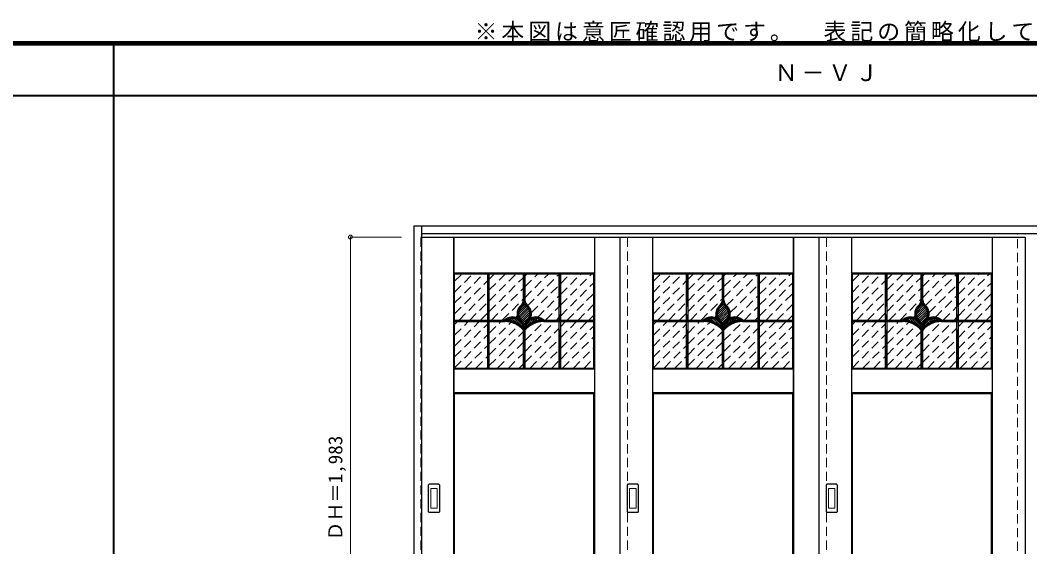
# Model space of a CAD drawing. Units: millimetres, scale not verified. Extents: x -6000 to 5700, y -4307 to 4260.
# Drawn here: x -267 to 3693, y 2193 to 4260 of the extents above; entities that cross this region are included whole.
import ezdxf
from ezdxf.enums import TextEntityAlignment as Align

# ---------------------------------------------------------------- set-up
doc = ezdxf.new("R2010")
doc.units = ezdxf.units.MM
doc.header["$LTSCALE"] = 30
doc.header["$PDMODE"] = 32
doc.header["$PDSIZE"] = 15
doc.linetypes.add('CHAIN1', pattern=[8, 5, -1, 1, -1])
doc.linetypes.add('DASHED1', pattern=[1.8, 1.2, -0.6])
for name, color, linetype, lineweight in [('0-2_扉', 3, 'Continuous', 25), ('0-3_仕上げ', 4, 'Continuous', 9), ('0-4_枠', 3, 'Continuous', 25), ('0-6_引手', 3, 'Continuous', 25), ('0-B_寸法', 7, 'Continuous', 9), ('0-C_ハッチ', 4, 'DASHED1', 9), ('F-1_枠', 6, 'Continuous', 40)]:
    doc.layers.add(name, color=color, linetype=linetype, lineweight=lineweight)
doc.layers.add('0-A_文字', color=7, linetype='Continuous')
doc.styles.add('ＭＳ ゴシック', font='')
doc.styles.get('ＭＳ ゴシック').set_extended_font_data('MS Gothic')

msp = doc.modelspace()

# ---------------------------------------------------------------- linework, layer by layer
at = {"layer": '0-2_扉'}
for p, q in [((1308, 3409), (3675, 3409)), ((2085, 3409), (2085, 1426)), ((2865, 3409), (2865, 1426)), ((3675, 3409), (3675, 1426))]:
    msp.add_line(p, q, dxfattribs=at)
at = {"layer": '0-2_扉', "color": 4, "linetype": 'DASHED1', "lineweight": 9}
for p, q in [((2115, 1426), (2115, 3409)), ((2895, 1426), (2895, 3409))]:
    msp.add_line(p, q, dxfattribs=at)
msp.add_lwpolyline([(1308, 1426), (1305, 1426), (1305, 3409), (1308, 3409)], dxfattribs=at)
at = {"layer": '0-3_仕上げ', "color": 7, "lineweight": 18}
for p, q in [((1433, 1426), (1433, 3409)), ((1434, 3268), (1434, 3409)), ((1435, 3269), (1435, 3409)), ((1985, 3269), (1985, 3409)), ((1986, 3268), (1986, 3409)), ((1987, 1426), (1987, 3409)), ((2213, 1426), (2213, 3409)), ((2214, 3268), (2214, 3409)), ((2215, 3269), (2215, 3409)), ((2765, 3269), (2765, 3409)), ((2766, 3268), (2766, 3409)), ((2767, 1426), (2767, 3409)), ((2993, 1426), (2993, 3409)), ((2994, 3268), (2994, 3409)), ((2995, 3269), (2995, 3409)), ((3545, 3269), (3545, 3409)), ((3546, 3268), (3546, 3409)), ((3547, 1426), (3547, 3409)), ((1435, 3269), (1985, 3269)), ((1983, 3265), (1986, 3268)), ((1985, 3269), (1986, 3268)), ((2215, 3269), (2765, 3269)), ((2763, 3265), (2766, 3268)), ((2765, 3269), (2766, 3268)), ((2995, 3269), (3545, 3269)), ((3543, 3265), (3546, 3268)), ((3545, 3269), (3546, 3268)), ((1434, 2892), (1437, 2895)), ((1434, 2892), (1435, 2891)), ((1434, 2892), (1434, 2798)), ((1435, 2799), (1435, 2891)), ((1435, 2891), (1985, 2891)), ((1985, 2799), (1985, 2891)), ((1986, 2892), (1986, 2798)), ((2214, 2892), (2217, 2895)), ((2214, 2892), (2215, 2891)), ((2214, 2892), (2214, 2798)), ((2215, 2799), (2215, 2891)), ((2215, 2891), (2765, 2891)), ((2765, 2799), (2765, 2891)), ((2766, 2892), (2766, 2798)), ((2994, 2892), (2997, 2895)), ((2994, 2892), (2995, 2891)), ((2994, 2892), (2994, 2798)), ((2995, 2799), (2995, 2891)), ((2995, 2891), (3545, 2891)), ((3545, 2799), (3545, 2891)), ((3546, 2892), (3546, 2798)), ((1435, 2799), (1985, 2799)), ((1983, 2795), (1986, 2798)), ((1985, 2799), (1986, 2798)), ((2215, 2799), (2765, 2799)), ((2763, 2795), (2766, 2798)), ((2765, 2799), (2766, 2798)), ((2995, 2799), (3545, 2799)), ((3543, 2795), (3546, 2798)), ((3545, 2799), (3546, 2798))]:
    msp.add_line(p, q, dxfattribs=at)
at = {"layer": '0-3_仕上げ', "color": 3, "lineweight": 25}
for p, q in [((1437, 3265), (1983, 3265)), ((1437, 2895), (1437, 3265)), ((1567, 2895), (1567, 3265)), ((1573, 2895), (1573, 3265)), ((1707, 3160.32), (1707, 3265)), ((1713, 3160.32), (1713, 3265)), ((1847, 2895), (1847, 3265)), ((1853, 2895), (1853, 3265)), ((1983, 2895), (1983, 3265)), ((2217, 3265), (2763, 3265)), ((2217, 2895), (2217, 3265)), ((2347, 2895), (2347, 3265)), ((2353, 2895), (2353, 3265)), ((2487, 3160.32), (2487, 3265)), ((2493, 3160.32), (2493, 3265)), ((2627, 2895), (2627, 3265)), ((2633, 2895), (2633, 3265)), ((2763, 2895), (2763, 3265)), ((2997, 3265), (3543, 3265)), ((2997, 2895), (2997, 3265)), ((3127, 2895), (3127, 3265)), ((3133, 2895), (3133, 3265)), ((3267, 3160.32), (3267, 3265)), ((3273, 3160.32), (3273, 3265)), ((3407, 2895), (3407, 3265)), ((3413, 2895), (3413, 3265)), ((3543, 2895), (3543, 3265)), ((1719.45, 3136.2), (1687.79, 3104.54)), ((1715.3, 3140.53), (1687.98, 3113.21)), ((1723.67, 3131.93), (1689.19, 3097.45)), ((1711.83, 3145.55), (1692.2, 3125.91)), ((2499.45, 3136.2), (2467.79, 3104.54)), ((2495.3, 3140.53), (2467.98, 3113.21)), ((2503.67, 3131.93), (2469.19, 3097.45)), ((2491.83, 3145.55), (2472.2, 3125.91)), ((3279.45, 3136.2), (3247.79, 3104.54)), ((3275.3, 3140.53), (3247.98, 3113.21)), ((3283.67, 3131.93), (3249.19, 3097.45)), ((3271.83, 3145.55), (3252.2, 3125.91)), ((1727.2, 3126.97), (1691.61, 3091.38)), ((1729.96, 3121.25), (1694.84, 3086.13)), ((1731.8, 3114.61), (1698.79, 3081.6)), ((1732.35, 3106.67), (1702.8, 3077.12)), ((1730.44, 3096.28), (1706.25, 3072.09)), ((2507.2, 3126.97), (2471.61, 3091.38)), ((2509.96, 3121.25), (2474.84, 3086.13)), ((2511.8, 3114.61), (2478.79, 3081.6)), ((2512.35, 3106.67), (2482.8, 3077.12)), ((2510.44, 3096.28), (2486.25, 3072.09)), ((3287.2, 3126.97), (3251.61, 3091.38)), ((3289.96, 3121.25), (3254.84, 3086.13)), ((3291.8, 3114.61), (3258.79, 3081.6)), ((3292.35, 3106.67), (3262.8, 3077.12)), ((3290.44, 3096.28), (3266.25, 3072.09)), ((1437, 3083), (1632.82, 3083)), ((1437, 3077), (1634, 3077)), ((1785.99, 3077), (1983, 3077)), ((1787.18, 3083), (1983, 3083)), ((2217, 3083), (2412.82, 3083)), ((2217, 3077), (2414, 3077)), ((2565.99, 3077), (2763, 3077)), ((2567.18, 3083), (2763, 3083)), ((2997, 3083), (3192.82, 3083)), ((2997, 3077), (3194, 3077)), ((3345.99, 3077), (3543, 3077)), ((3347.18, 3083), (3543, 3083)), ((1707, 2895), (1707, 3043.88)), ((1713, 2895), (1713, 3043.88)), ((2487, 2895), (2487, 3043.88)), ((2493, 2895), (2493, 3043.88)), ((3267, 2895), (3267, 3043.88)), ((3273, 2895), (3273, 3043.88)), ((1437, 2895), (1983, 2895)), ((2217, 2895), (2763, 2895)), ((2997, 2895), (3543, 2895)), ((1437, 2795), (1983, 2795)), ((1437, 1620), (1437, 2795)), ((1983, 1620), (1983, 2795)), ((2217, 2795), (2763, 2795)), ((2217, 1620), (2217, 2795)), ((2763, 1620), (2763, 2795)), ((2997, 2795), (3543, 2795)), ((2997, 1620), (2997, 2795)), ((3543, 1620), (3543, 2795))]:
    msp.add_line(p, q, dxfattribs=at)
at = {"layer": '0-3_仕上げ', "color": 3, "linetype": 'CHAIN1', "lineweight": 25}
for p, q in [((1570, 2895), (1570, 3265)), ((1710, 3160.32), (1710, 3265)), ((1850, 2895), (1850, 3265)), ((2350, 2895), (2350, 3265)), ((2490, 3160.32), (2490, 3265)), ((2630, 2895), (2630, 3265)), ((3130, 2895), (3130, 3265)), ((3270, 3160.32), (3270, 3265)), ((3410, 2895), (3410, 3265)), ((1437, 3080), (1634, 3080)), ((1710, 2895), (1710, 3049.89)), ((1786, 3080), (1983, 3080)), ((2217, 3080), (2414, 3080)), ((2490, 2895), (2490, 3049.89)), ((2566, 3080), (2763, 3080)), ((2997, 3080), (3194, 3080)), ((3270, 2895), (3270, 3049.89)), ((3346, 3080), (3543, 3080))]:
    msp.add_line(p, q, dxfattribs=at)
at = {"layer": '0-3_仕上げ', "color": 2, "lineweight": 35}
for p, q in [((1661.8, 3089.32), (1677.96, 3073.15)), ((1670.51, 3089.09), (1704.52, 3055.08)), ((1754.71, 3089.44), (1763.62, 3080.54)), ((2441.8, 3089.32), (2457.96, 3073.15)), ((2450.51, 3089.09), (2484.52, 3055.08)), ((2534.71, 3089.44), (2543.62, 3080.54)), ((3221.8, 3089.32), (3237.96, 3073.15)), ((3230.51, 3089.09), (3264.52, 3055.08)), ((3314.71, 3089.44), (3323.62, 3080.54)), ((1648.22, 3085.92), (1652.89, 3081.25)), ((1654.53, 3088.1), (1664.13, 3078.5)), ((1682.37, 3085.71), (1703.34, 3064.75)), ((1715.2, 3061.07), (1718.48, 3057.79)), ((1717.76, 3067), (1723.15, 3061.61)), ((1721.02, 3072.22), (1728.07, 3065.17)), ((1724.91, 3076.82), (1733.26, 3068.47)), ((1729.41, 3080.8), (1738.71, 3071.51)), ((1734.54, 3084.16), (1744.45, 3074.25)), ((1740.35, 3086.83), (1750.5, 3076.69)), ((1746.99, 3088.69), (1756.87, 3078.8)), ((1764.24, 3088.4), (1770.77, 3081.87)), ((2428.22, 3085.92), (2432.89, 3081.25)), ((2434.53, 3088.1), (2444.13, 3078.5)), ((2462.37, 3085.71), (2483.34, 3064.75)), ((2495.2, 3061.07), (2498.48, 3057.79)), ((2497.76, 3067), (2503.15, 3061.61)), ((2501.02, 3072.22), (2508.07, 3065.17)), ((2504.91, 3076.82), (2513.26, 3068.47)), ((2509.41, 3080.8), (2518.71, 3071.51)), ((2514.54, 3084.16), (2524.45, 3074.25)), ((2520.35, 3086.83), (2530.5, 3076.69)), ((2526.99, 3088.69), (2536.87, 3078.8)), ((2544.24, 3088.4), (2550.77, 3081.87)), ((3208.22, 3085.92), (3212.89, 3081.25)), ((3214.53, 3088.1), (3224.13, 3078.5)), ((3242.37, 3085.71), (3263.34, 3064.75)), ((3275.2, 3061.07), (3278.48, 3057.79)), ((3277.76, 3067), (3283.15, 3061.61)), ((3281.02, 3072.22), (3288.07, 3065.17)), ((3284.91, 3076.82), (3293.26, 3068.47)), ((3289.41, 3080.8), (3298.71, 3071.51)), ((3294.54, 3084.16), (3304.45, 3074.25)), ((3300.35, 3086.83), (3310.5, 3076.69)), ((3306.99, 3088.69), (3316.87, 3078.8)), ((3324.24, 3088.4), (3330.77, 3081.87))]:
    msp.add_line(p, q, dxfattribs=at)
at = {"layer": '0-3_仕上げ', "color": 7, "lineweight": 18}
for points in [[(1435, 3269), (1434, 3268), (1437, 3265)], [(2215, 3269), (2214, 3268), (2217, 3265)], [(2995, 3269), (2994, 3268), (2997, 3265)], [(1983, 2895), (1986, 2892), (1985, 2891)], [(2763, 2895), (2766, 2892), (2765, 2891)], [(3543, 2895), (3546, 2892), (3545, 2891)], [(1435, 2799), (1434, 2798), (1437, 2795)], [(2215, 2799), (2214, 2798), (2217, 2795)], [(2995, 2799), (2994, 2798), (2997, 2795)]]:
    msp.add_lwpolyline(points, dxfattribs=at)
at = {"layer": '0-3_仕上げ', "color": 3, "lineweight": 25}
for centre, radius, start, end in [((1724.62, 3108.09), 43, 131.16277, 203.35991), ((1724.62, 3108.09), 37, 131.16277, 225.52075), ((1675.26, 3164.56), 32, 311.16277, 353.05604), ((1675.26, 3164.56), 38, 311.16277, 336.10603), ((1744.74, 3164.56), 38, 203.89397, 228.83723), ((1744.74, 3164.56), 32, 186.94396, 228.83723), ((1695.38, 3108.09), 37, 314.47925, 48.83723), ((1695.38, 3108.09), 43, 336.64009, 48.83723), ((2504.62, 3108.09), 43, 131.16277, 203.35991), ((2504.62, 3108.09), 37, 131.16277, 225.52075), ((2455.26, 3164.56), 32, 311.16277, 353.05604), ((2455.26, 3164.56), 38, 311.16277, 336.10603), ((2524.74, 3164.56), 38, 203.89397, 228.83723), ((2524.74, 3164.56), 32, 186.94396, 228.83723), ((2475.38, 3108.09), 37, 314.47925, 48.83723), ((2475.38, 3108.09), 43, 336.64009, 48.83723), ((3284.62, 3108.09), 43, 131.16277, 203.35991), ((3284.62, 3108.09), 37, 131.16277, 225.52075), ((3235.26, 3164.56), 32, 311.16277, 353.05604), ((3235.26, 3164.56), 38, 311.16277, 336.10603), ((3304.74, 3164.56), 38, 203.89397, 228.83723), ((3304.74, 3164.56), 32, 186.94396, 228.83723), ((3255.38, 3108.09), 37, 314.47925, 48.83723), ((3255.38, 3108.09), 43, 336.64009, 48.83723), ((1665.07, 3047.44), 48, 65.27067, 132.2051), ((1665.07, 3047.44), 42, 7.55844, 122.98693), ((1754.93, 3047.44), 42, 57.01307, 172.44156), ((1754.93, 3047.44), 48, 47.7949, 114.72933), ((2445.07, 3047.44), 48, 65.27067, 132.2051), ((2445.07, 3047.44), 42, 7.55844, 122.98693), ((2534.93, 3047.44), 42, 57.01307, 172.44156), ((2534.93, 3047.44), 48, 47.7949, 114.72933), ((3225.07, 3047.44), 48, 65.27067, 132.2051), ((3225.07, 3047.44), 42, 7.55844, 122.98693), ((3314.93, 3047.44), 42, 57.01307, 172.44156), ((3314.93, 3047.44), 48, 47.7949, 114.72933), ((1634.01, 2980), 97, 41.19177, 90.00377), ((1634.01, 2980), 103, 45.10773, 85.43764), ((1665.07, 3047.44), 48, 20.5908, 45.52075), ((1754.93, 3047.44), 48, 134.47925, 159.4092), ((1785.99, 2980), 97, 90, 138.80823), ((1785.99, 2980), 103, 94.56236, 134.89227), ((2414.01, 2980), 97, 41.19177, 90.00377), ((2414.01, 2980), 103, 45.10773, 85.43764), ((2445.07, 3047.44), 48, 20.5908, 45.52075), ((2534.93, 3047.44), 48, 134.47925, 159.4092), ((2565.99, 2980), 97, 90, 138.80823), ((2565.99, 2980), 103, 94.56236, 134.89227), ((3194.01, 2980), 97, 41.19177, 90.00377), ((3194.01, 2980), 103, 45.10773, 85.43764), ((3225.07, 3047.44), 48, 20.5908, 45.52075), ((3314.93, 3047.44), 48, 134.47925, 159.4092), ((3345.99, 2980), 97, 90, 138.80823), ((3345.99, 2980), 103, 94.56236, 134.89227)]:
    msp.add_arc(centre, radius, start, end, dxfattribs=at)
at = {"layer": '0-3_仕上げ', "color": 3, "linetype": 'CHAIN1', "lineweight": 25}
for centre, radius, start, end in [((1724.62, 3108.09), 40, 131.16277, 225.52075), ((1675.26, 3164.56), 35, 311.16277, 353.05604), ((1744.74, 3164.56), 35, 186.94396, 228.83723), ((1695.38, 3108.09), 40, 314.47925, 48.83723), ((2504.62, 3108.09), 40, 131.16277, 225.52075), ((2455.26, 3164.56), 35, 311.16277, 353.05604), ((2524.74, 3164.56), 35, 186.94396, 228.83723), ((2475.38, 3108.09), 40, 314.47925, 48.83723), ((3284.62, 3108.09), 40, 131.16277, 225.52075), ((3235.26, 3164.56), 35, 311.16277, 353.05604), ((3304.74, 3164.56), 35, 186.94396, 228.83723), ((3255.38, 3108.09), 40, 314.47925, 48.83723), ((1665.07, 3047.44), 45, 3.11365, 133.65902), ((1754.93, 3047.44), 45, 46.34098, 176.88635), ((2445.07, 3047.44), 45, 3.11365, 133.65902), ((2534.93, 3047.44), 45, 46.34098, 176.88635), ((3225.07, 3047.44), 45, 3.11365, 133.65902), ((3314.93, 3047.44), 45, 46.34098, 176.88635), ((1634.01, 2980), 100, 40.5416, 90.00377), ((1785.99, 2980), 100, 89.99623, 139.4584), ((2414.01, 2980), 100, 40.5416, 90.00377), ((2565.99, 2980), 100, 89.99623, 139.4584), ((3194.01, 2980), 100, 40.5416, 90.00377), ((3345.99, 2980), 100, 89.99623, 139.4584)]:
    msp.add_arc(centre, radius, start, end, dxfattribs=at)
at = {"layer": '0-4_枠'}
for p, q in [((1278, 1406), (1278, 3453)), ((1278, 3453), (4485, 3453)), ((1308, 1406), (1308, 3453)), ((1308, 3423), (4455, 3423))]:
    msp.add_line(p, q, dxfattribs=at)
at = {"layer": '0-4_枠', "color": 4, "linetype": 'DASHED1', "lineweight": 9}
for p, q in [((3645, 1421), (3645, 3423)), ((3675, 1421), (3675, 3423))]:
    msp.add_line(p, q, dxfattribs=at)
at = {"layer": '0-6_引手'}
for p, q in [((1335, 2330), (1335, 2437)), ((1375.5, 2438.5), (1336.5, 2438.5)), ((1377, 2437), (1377, 2330)), ((2115, 2330), (2115, 2437)), ((2155.5, 2438.5), (2116.5, 2438.5)), ((2157, 2437), (2157, 2330)), ((2895, 2330), (2895, 2437)), ((2935.5, 2438.5), (2896.5, 2438.5)), ((2937, 2437), (2937, 2330)), ((1375.5, 2328.5), (1336.5, 2328.5)), ((2155.5, 2328.5), (2116.5, 2328.5)), ((2935.5, 2328.5), (2896.5, 2328.5))]:
    msp.add_line(p, q, dxfattribs=at)
at = {"layer": '0-6_引手', "color": 7, "lineweight": 18}
for p, q in [((1343.5, 2346), (1343.5, 2421)), ((1367, 2422.5), (1345, 2422.5)), ((1368.5, 2421), (1368.5, 2346)), ((2123.5, 2346), (2123.5, 2421)), ((2147, 2422.5), (2125, 2422.5)), ((2148.5, 2421), (2148.5, 2346)), ((2903.5, 2346), (2903.5, 2421)), ((2927, 2422.5), (2905, 2422.5)), ((2928.5, 2421), (2928.5, 2346)), ((1367, 2344.5), (1345, 2344.5)), ((2147, 2344.5), (2125, 2344.5)), ((2927, 2344.5), (2905, 2344.5))]:
    msp.add_line(p, q, dxfattribs=at)
at = {"layer": '0-6_引手'}
for centre, start, end in [((1336.5, 2437), 90, 180), ((1375.5, 2437), 0, 90), ((2116.5, 2437), 90, 180), ((2155.5, 2437), 0, 90), ((2896.5, 2437), 90, 180), ((2935.5, 2437), 0, 90), ((1336.5, 2330), 180, 270), ((1375.5, 2330), 270, 0), ((2116.5, 2330), 180, 270), ((2155.5, 2330), 270, 0), ((2896.5, 2330), 180, 270), ((2935.5, 2330), 270, 0)]:
    msp.add_arc(centre, 1.5, start, end, dxfattribs=at)
at = {"layer": '0-6_引手', "color": 7, "lineweight": 18}
for centre, start, end in [((1345, 2421), 90, 180), ((1367, 2421), 0, 90), ((2125, 2421), 90, 180), ((2147, 2421), 0, 90), ((2905, 2421), 90, 180), ((2927, 2421), 0, 90), ((1345, 2346), 180, 270), ((1367, 2346), 270, 0), ((2125, 2346), 180, 270), ((2147, 2346), 270, 0), ((2905, 2346), 180, 270), ((2927, 2346), 270, 0)]:
    msp.add_arc(centre, 1.5, start, end, dxfattribs=at)
at = {"layer": '0-B_寸法', "color": 4}
for q in [(1228, 3409), (1028, 1426)]:
    msp.add_line((1028, 3409), q, dxfattribs=at)
at = {"layer": '0-B_寸法'}
msp.add_point((1028, 3409), dxfattribs=at)
at = {"layer": '0-C_ハッチ'}
for p, q in [((1437, 3150.63), (1551.37, 3265)), ((1437, 3193.05), (1508.95, 3265)), ((1437, 3235.48), (1466.52, 3265)), ((1573, 3159.35), (1678.65, 3265)), ((1573, 3201.77), (1636.23, 3265)), ((1573, 3244.2), (1593.8, 3265)), ((1573, 3116.92), (1707, 3250.92)), ((1713, 3172.07), (1805.93, 3265)), ((1713, 3214.49), (1763.51, 3265)), ((1713, 3256.92), (1721.08, 3265)), ((1723.76, 3140.4), (1847, 3263.64)), ((1853, 3142.36), (1975.64, 3265)), ((1853, 3184.79), (1933.21, 3265)), ((1853, 3227.21), (1890.79, 3265)), ((2217, 3150.63), (2331.37, 3265)), ((2217, 3193.05), (2288.95, 3265)), ((2217, 3235.48), (2246.52, 3265)), ((2353, 3159.35), (2458.65, 3265)), ((2353, 3201.77), (2416.23, 3265)), ((2353, 3244.2), (2373.8, 3265)), ((2353, 3116.92), (2487, 3250.92)), ((2493, 3172.07), (2585.93, 3265)), ((2493, 3214.49), (2543.51, 3265)), ((2493, 3256.92), (2501.08, 3265)), ((2503.76, 3140.4), (2627, 3263.64)), ((2633, 3142.36), (2755.64, 3265)), ((2633, 3184.79), (2713.21, 3265)), ((2633, 3227.21), (2670.79, 3265)), ((2997, 3150.63), (3111.37, 3265)), ((2997, 3193.05), (3068.95, 3265)), ((2997, 3235.48), (3026.52, 3265)), ((3133, 3159.35), (3238.65, 3265)), ((3133, 3201.77), (3196.23, 3265)), ((3133, 3244.2), (3153.8, 3265)), ((3133, 3116.92), (3267, 3250.92)), ((3273, 3172.07), (3365.93, 3265)), ((3273, 3214.49), (3323.51, 3265)), ((3273, 3256.92), (3281.08, 3265)), ((3283.76, 3140.4), (3407, 3263.64)), ((3413, 3142.36), (3535.64, 3265)), ((3413, 3184.79), (3493.21, 3265)), ((3413, 3227.21), (3450.79, 3265)), ((1437, 3108.2), (1567, 3238.2)), ((1581.51, 3083), (1707, 3208.49)), ((1738.16, 3112.38), (1847, 3221.21)), ((1853, 3099.94), (1983, 3229.94)), ((2217, 3108.2), (2347, 3238.2)), ((2361.51, 3083), (2487, 3208.49)), ((2518.16, 3112.38), (2627, 3221.21)), ((2633, 3099.94), (2763, 3229.94)), ((2997, 3108.2), (3127, 3238.2)), ((3141.51, 3083), (3267, 3208.49)), ((3298.16, 3112.38), (3407, 3221.21)), ((3413, 3099.94), (3543, 3229.94)), ((1454.23, 3083), (1567, 3195.77)), ((1762.98, 3094.77), (1847, 3178.79)), ((1878.49, 3083), (1983, 3187.51)), ((2234.23, 3083), (2347, 3195.77)), ((2542.98, 3094.77), (2627, 3178.79)), ((2658.49, 3083), (2763, 3187.51)), ((3014.23, 3083), (3127, 3195.77)), ((3322.98, 3094.77), (3407, 3178.79)), ((3438.49, 3083), (3543, 3187.51)), ((1496.65, 3083), (1567, 3153.35)), ((1623.93, 3083), (1707, 3166.07)), ((1793.64, 3083), (1847, 3136.36)), ((1920.92, 3083), (1983, 3145.08)), ((2276.65, 3083), (2347, 3153.35)), ((2403.93, 3083), (2487, 3166.07)), ((2573.64, 3083), (2627, 3136.36)), ((2700.92, 3083), (2763, 3145.08)), ((3056.65, 3083), (3127, 3153.35)), ((3183.93, 3083), (3267, 3166.07)), ((3353.64, 3083), (3407, 3136.36)), ((3480.92, 3083), (3543, 3145.08)), ((1539.08, 3083), (1567, 3110.92)), ((1677.23, 3093.88), (1682.55, 3099.19)), ((1836.06, 3083), (1847, 3093.94)), ((1963.34, 3083), (1983, 3102.66)), ((2319.08, 3083), (2347, 3110.92)), ((2457.23, 3093.88), (2462.55, 3099.19)), ((2616.06, 3083), (2627, 3093.94)), ((2743.34, 3083), (2763, 3102.66)), ((3099.08, 3083), (3127, 3110.92)), ((3237.23, 3093.88), (3242.55, 3099.19)), ((3396.06, 3083), (3407, 3093.94)), ((3523.34, 3083), (3543, 3102.66)), ((1437, 2980.92), (1533.08, 3077)), ((1437, 3023.35), (1490.65, 3077)), ((1437, 3065.77), (1448.23, 3077)), ((1437, 2938.49), (1567, 3068.49)), ((1573, 3032.07), (1617.93, 3077)), ((1573, 3074.49), (1575.51, 3077)), ((1573, 2989.64), (1657.48, 3074.12)), ((1573, 2947.21), (1687.02, 3061.23)), ((1713, 2959.94), (1830.06, 3077)), ((1713, 3002.36), (1787.64, 3077)), ((1713, 2917.51), (1847, 3051.51)), ((1853, 2972.66), (1957.34, 3077)), ((1853, 3015.08), (1914.92, 3077)), ((1853, 3057.51), (1872.49, 3077)), ((1853, 2930.23), (1983, 3060.23)), ((2217, 2980.92), (2313.08, 3077)), ((2217, 3023.35), (2270.65, 3077)), ((2217, 3065.77), (2228.23, 3077)), ((2217, 2938.49), (2347, 3068.49)), ((2353, 3032.07), (2397.93, 3077)), ((2353, 3074.49), (2355.51, 3077)), ((2353, 2989.64), (2437.48, 3074.12)), ((2353, 2947.21), (2467.02, 3061.23)), ((2493, 2959.94), (2610.06, 3077)), ((2493, 3002.36), (2567.64, 3077)), ((2493, 2917.51), (2627, 3051.51)), ((2633, 2972.66), (2737.34, 3077)), ((2633, 3015.08), (2694.92, 3077)), ((2633, 3057.51), (2652.49, 3077)), ((2633, 2930.23), (2763, 3060.23)), ((2997, 2980.92), (3093.08, 3077)), ((2997, 3023.35), (3050.65, 3077)), ((2997, 3065.77), (3008.23, 3077)), ((2997, 2938.49), (3127, 3068.49)), ((3133, 3032.07), (3177.93, 3077)), ((3133, 3074.49), (3135.51, 3077)), ((3133, 2989.64), (3217.48, 3074.12)), ((3133, 2947.21), (3247.02, 3061.23)), ((3273, 2959.94), (3390.06, 3077)), ((3273, 3002.36), (3347.64, 3077)), ((3273, 2917.51), (3407, 3051.51)), ((3413, 2972.66), (3517.34, 3077)), ((3413, 3015.08), (3474.92, 3077)), ((3413, 3057.51), (3432.49, 3077)), ((3413, 2930.23), (3543, 3060.23)), ((1437, 2896.07), (1567, 3026.07)), ((1573, 2904.79), (1707, 3038.79)), ((1860.2, 2895), (1983, 3017.8)), ((2217, 2896.07), (2347, 3026.07)), ((2353, 2904.79), (2487, 3038.79)), ((2640.2, 2895), (2763, 3017.8)), ((2997, 2896.07), (3127, 3026.07)), ((3133, 2904.79), (3267, 3038.79)), ((3420.2, 2895), (3543, 3017.8)), ((1478.36, 2895), (1567, 2983.64)), ((1605.64, 2895), (1707, 2996.36)), ((1732.92, 2895), (1847, 3009.08)), ((1902.62, 2895), (1983, 2975.38)), ((2258.36, 2895), (2347, 2983.64)), ((2385.64, 2895), (2487, 2996.36)), ((2512.92, 2895), (2627, 3009.08)), ((2682.62, 2895), (2763, 2975.38)), ((3038.36, 2895), (3127, 2983.64)), ((3165.64, 2895), (3267, 2996.36)), ((3292.92, 2895), (3407, 3009.08)), ((3462.62, 2895), (3543, 2975.38)), ((1520.79, 2895), (1567, 2941.21)), ((1648.06, 2895), (1707, 2953.94)), ((1775.34, 2895), (1847, 2966.66)), ((1945.05, 2895), (1983, 2932.95)), ((2300.79, 2895), (2347, 2941.21)), ((2428.06, 2895), (2487, 2953.94)), ((2555.34, 2895), (2627, 2966.66)), ((2725.05, 2895), (2763, 2932.95)), ((3080.79, 2895), (3127, 2941.21)), ((3208.06, 2895), (3267, 2953.94)), ((3335.34, 2895), (3407, 2966.66)), ((3505.05, 2895), (3543, 2932.95)), ((1563.21, 2895), (1567, 2898.79)), ((1690.49, 2895), (1707, 2911.51)), ((1817.77, 2895), (1847, 2924.23)), ((2343.21, 2895), (2347, 2898.79)), ((2470.49, 2895), (2487, 2911.51)), ((2597.77, 2895), (2627, 2924.23)), ((3123.21, 2895), (3127, 2898.79)), ((3250.49, 2895), (3267, 2911.51)), ((3377.77, 2895), (3407, 2924.23))]:
    msp.add_line(p, q, dxfattribs=at)
at = {"layer": 'F-1_枠'}
for p, q in [((-6000, 4175), (5700, 4175)), ((-6000, 4170), (5700, 4170)), ((-6000, 4165), (5700, 4165)), ((100, -3790), (100, 4175)), ((-6000, 3965), (5700, 3965))]:
    msp.add_line(p, q, dxfattribs=at)

# ---------------------------------------------------------------- texts
at = {"layer": '0-A_文字', "char_height": 65.98, "attachment_point": 7, "style": 'ＭＳ ゴシック'}
for s, insert in [('\\T1.17;※本図は意匠確認用です。\u3000表記の簡略化している部位がございますのでご注意下さい。', (1515, 4175)), ('\\T1.17;Ｎ－ＶＪ', (2692.5, 4020))]:
    msp.add_mtext(s, dxfattribs=dict(at, insert=insert))
at = {"layer": '0-B_寸法', "style": 'ＭＳ ゴシック'}
msp.add_text('ＤＨ＝1,983', height=54.99, rotation=90, dxfattribs=at).set_placement((1013, 2217.25), align=Align.BOTTOM_LEFT)

doc.saveas('drawing.dxf')
